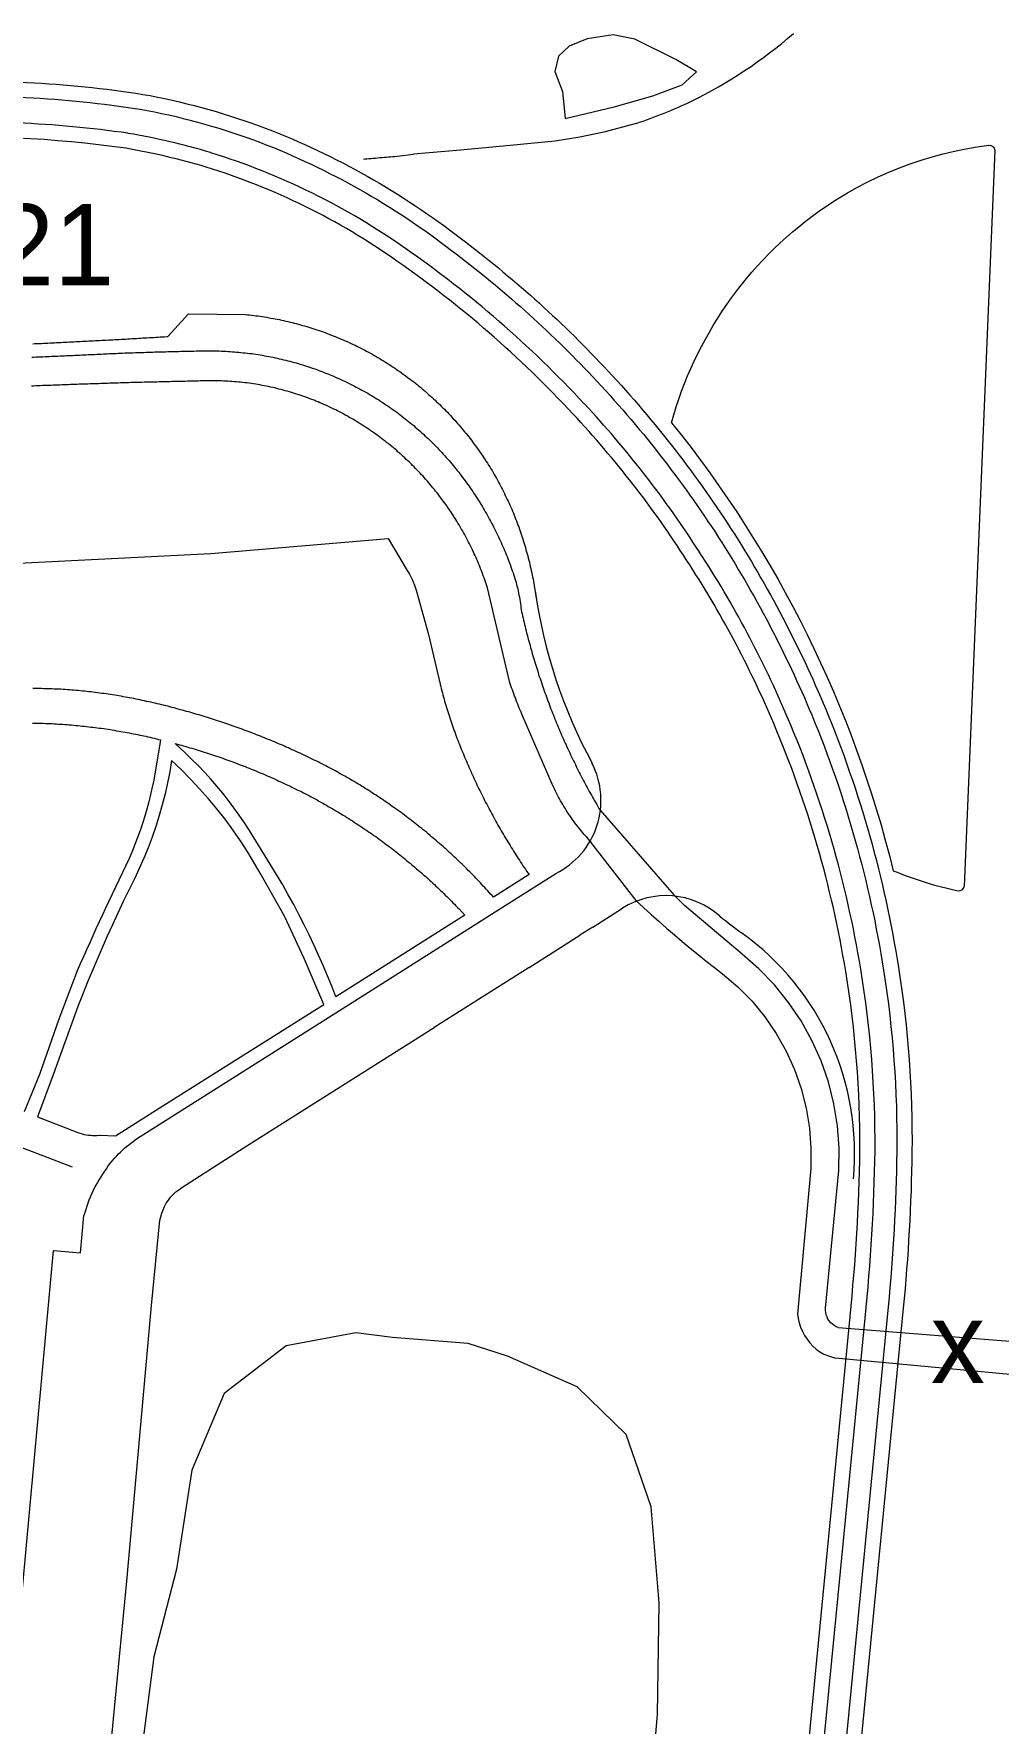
# Model space of a CAD drawing. Header units: millimetres. Extents: x 949 to 2135, y 1001 to 2286.
# Drawn here: x 1543 to 1632.1, y 1674.1 to 1830.2 of the extents above; entities that cross this region are included whole.
import ezdxf
from ezdxf.enums import TextEntityAlignment as Align

# ---------------------------------------------------------------- set-up
doc = ezdxf.new("R2010")
doc.units = ezdxf.units.MM
for name, color, linetype, lineweight in [('Nivel 15', 7, 'Continuous', 0), ('Nivel 15 (Construction)', 7, 'Continuous', 0), ('Nivel 17', 7, 'Continuous', 0), ('Nivel 24', 7, 'Continuous', 0), ('Nivel 27', 7, 'Continuous', 0), ('Nivel 3', 7, 'Continuous', 0), ('Nivel 39', 7, 'Continuous', 0)]:
    doc.layers.add(name, color=color, linetype=linetype, lineweight=lineweight)
doc.styles.add('Style-font000', font='font000.shx')
doc.styles.add('Style-font023', font='font023.shx')

msp = doc.modelspace()

# ---------------------------------------------------------------- linework, layer by layer
at = {"layer": 'Nivel 15', "color": 7, "linetype": 'Continuous', "lineweight": 0}
for p, q in [((1576.58, 1818.85), (1578.1, 1819.04)), ((1586.25, 1749.41), (1591.27, 1752.58)), ((1594.68, 1747.64), (1597.41, 1749.37)), ((1588.78, 1743.91), (1593.49, 1746.89)), ((1594.68, 1747.64), (1593.49, 1746.89)), ((1588.78, 1743.91), (1580.01, 1738.37)), ((1553.68, 1728.81), (1573.03, 1741.05)), ((1552.61, 1728.14), (1553.68, 1728.81)), ((1544.84, 1717.76), (1547.32, 1717.54))]:
    msp.add_line(p, q, dxfattribs=at)
at = {"layer": 'Nivel 15', "color": 7, "linetype": 'Continuous', "lineweight": 0, "flags": 128}
for points in [[(1598.67, 1821.88), (1595.68, 1821.08), (1593.46, 1820.6), (1591.21, 1820.25), (1588.95, 1820.02), (1587.03, 1819.84)], [(1587.03, 1819.84), (1582.44, 1819.4)], [(1573.48, 1818.59), (1573.59, 1818.6), (1573.79, 1818.62), (1573.99, 1818.63), (1574.19, 1818.65), (1574.39, 1818.67), (1574.59, 1818.68), (1574.79, 1818.7), (1574.99, 1818.72), (1575.19, 1818.73), (1575.39, 1818.75), (1575.59, 1818.77), (1575.78, 1818.78), (1575.98, 1818.8), (1576.18, 1818.82), (1576.38, 1818.83), (1576.58, 1818.85), (1576.86, 1818.88)], [(1582.44, 1819.4), (1578.1, 1819.04)], [(1542.92, 1801.53), (1543.12, 1801.54), (1543.32, 1801.55), (1543.52, 1801.55), (1543.72, 1801.56), (1543.92, 1801.57), (1544.12, 1801.58), (1544.32, 1801.59), (1544.52, 1801.6), (1544.72, 1801.61), (1544.92, 1801.62), (1545.12, 1801.63), (1545.32, 1801.64), (1545.52, 1801.65), (1545.72, 1801.66), (1545.92, 1801.67), (1546.11, 1801.68), (1546.31, 1801.69), (1546.51, 1801.7), (1546.71, 1801.71), (1546.91, 1801.72), (1547.11, 1801.73), (1547.31, 1801.74), (1547.51, 1801.75), (1547.71, 1801.76), (1547.91, 1801.77), (1548.11, 1801.78), (1548.31, 1801.79), (1548.51, 1801.8), (1548.71, 1801.81), (1548.91, 1801.82), (1549.11, 1801.83), (1549.31, 1801.84), (1549.51, 1801.85), (1549.71, 1801.87), (1549.91, 1801.88), (1550.11, 1801.89), (1550.31, 1801.9), (1550.51, 1801.91), (1550.71, 1801.92), (1550.91, 1801.93), (1551.11, 1801.94), (1551.31, 1801.95), (1551.51, 1801.96), (1551.71, 1801.98), (1551.91, 1801.99), (1552.11, 1802), (1552.31, 1802.01), (1552.51, 1802.02), (1552.71, 1802.03), (1552.91, 1802.04), (1553.1, 1802.06), (1553.3, 1802.07), (1553.5, 1802.08), (1553.7, 1802.09), (1553.9, 1802.1), (1554.1, 1802.11), (1554.3, 1802.13), (1554.5, 1802.14), (1554.7, 1802.15), (1554.9, 1802.16), (1555.1, 1802.17), (1555.3, 1802.19), (1555.41, 1802.19), (1557.32, 1804.29), (1562.55, 1804.23), (1562.75, 1804.21), (1562.95, 1804.18), (1563.14, 1804.16), (1563.34, 1804.14), (1563.54, 1804.11), (1563.74, 1804.09), (1563.94, 1804.06), (1564.14, 1804.03), (1564.33, 1804), (1564.53, 1803.97), (1564.73, 1803.93), (1564.92, 1803.9), (1565.12, 1803.86), (1565.32, 1803.83), (1565.51, 1803.79), (1565.71, 1803.75), (1565.91, 1803.71), (1566.1, 1803.66), (1566.3, 1803.62), (1566.49, 1803.58), (1566.69, 1803.53), (1566.88, 1803.48), (1567.07, 1803.43), (1567.27, 1803.38), (1567.46, 1803.33), (1567.65, 1803.28), (1567.85, 1803.22), (1568.04, 1803.17), (1568.23, 1803.11), (1568.42, 1803.05), (1568.61, 1803), (1568.8, 1802.94), (1568.99, 1802.87), (1569.18, 1802.81), (1569.37, 1802.75), (1569.56, 1802.68), (1569.75, 1802.61), (1569.94, 1802.55), (1570.13, 1802.48), (1570.31, 1802.41), (1570.5, 1802.33), (1570.69, 1802.26), (1570.87, 1802.19), (1571.06, 1802.11), (1571.24, 1802.04), (1571.43, 1801.96), (1571.61, 1801.88), (1571.79, 1801.8), (1571.98, 1801.72), (1572.16, 1801.63), (1572.34, 1801.55), (1572.52, 1801.46), (1572.7, 1801.38), (1572.88, 1801.29), (1573.06, 1801.2), (1573.24, 1801.11), (1573.42, 1801.02), (1573.59, 1800.93), (1573.77, 1800.83), (1573.95, 1800.74), (1574.12, 1800.64), (1574.3, 1800.55), (1574.47, 1800.45), (1574.64, 1800.35), (1574.82, 1800.25), (1574.99, 1800.15), (1575.16, 1800.04), (1575.33, 1799.94), (1575.5, 1799.83), (1575.67, 1799.73), (1575.84, 1799.62), (1576.01, 1799.51), (1576.17, 1799.4), (1576.34, 1799.29), (1576.51, 1799.18), (1576.67, 1799.06), (1576.84, 1798.95), (1577, 1798.84), (1577.16, 1798.72), (1577.32, 1798.6), (1577.49, 1798.48), (1577.65, 1798.36), (1577.8, 1798.24), (1577.96, 1798.12), (1578.12, 1798), (1578.28, 1797.87), (1578.43, 1797.75), (1578.59, 1797.62), (1578.74, 1797.5), (1578.9, 1797.37), (1579.05, 1797.24), (1579.2, 1797.11), (1579.35, 1796.98), (1579.5, 1796.85), (1579.65, 1796.71), (1579.8, 1796.58), (1579.95, 1796.45), (1580.1, 1796.31), (1580.24, 1796.17), (1580.39, 1796.03), (1580.53, 1795.9), (1580.67, 1795.76), (1580.82, 1795.61), (1580.96, 1795.47), (1581.1, 1795.33), (1581.24, 1795.19), (1581.37, 1795.04), (1581.51, 1794.9), (1581.65, 1794.75), (1581.78, 1794.6), (1581.92, 1794.45), (1582.05, 1794.31), (1582.18, 1794.16), (1582.31, 1794), (1582.45, 1793.85), (1582.57, 1793.7), (1582.7, 1793.55), (1582.83, 1793.39), (1582.96, 1793.24), (1583.08, 1793.08), (1583.21, 1792.92), (1583.33, 1792.77), (1583.45, 1792.61), (1583.57, 1792.45), (1583.69, 1792.29), (1583.81, 1792.13), (1583.93, 1791.97), (1584.04, 1791.8), (1584.16, 1791.64), (1584.27, 1791.48), (1584.39, 1791.31), (1584.5, 1791.15), (1584.61, 1790.98), (1584.72, 1790.81), (1584.83, 1790.65), (1584.94, 1790.48), (1585.04, 1790.31), (1585.15, 1790.14), (1585.25, 1789.97), (1585.36, 1789.8), (1585.46, 1789.62), (1585.56, 1789.45), (1585.66, 1789.28), (1585.76, 1789.1), (1585.86, 1788.93), (1585.95, 1788.75), (1586.05, 1788.58), (1586.14, 1788.4), (1586.24, 1788.22), (1586.33, 1788.05), (1586.42, 1787.87), (1586.51, 1787.69), (1586.59, 1787.51), (1586.68, 1787.33), (1586.77, 1787.15), (1586.85, 1786.97), (1586.93, 1786.79), (1587.02, 1786.6), (1587.1, 1786.42), (1587.18, 1786.24), (1587.26, 1786.05), (1587.33, 1785.87), (1587.41, 1785.68), (1587.47, 1785.53), (1587.54, 1785.34), (1587.62, 1785.16), (1587.69, 1784.97), (1587.76, 1784.78), (1587.83, 1784.6), (1587.89, 1784.41), (1587.96, 1784.22), (1588.03, 1784.03), (1588.09, 1783.84), (1588.15, 1783.65), (1588.21, 1783.46), (1588.27, 1783.27), (1588.33, 1783.08), (1588.39, 1782.89), (1588.45, 1782.69), (1588.5, 1782.5), (1588.56, 1782.31), (1588.61, 1782.12), (1588.66, 1781.92), (1588.71, 1781.73), (1588.76, 1781.54), (1588.81, 1781.34), (1588.85, 1781.15), (1588.9, 1780.95), (1588.94, 1780.76), (1588.99, 1780.56), (1589.03, 1780.37), (1589.07, 1780.17), (1589.11, 1779.97), (1589.15, 1779.78), (1589.18, 1779.58), (1589.22, 1779.38), (1589.25, 1779.19), (1589.28, 1778.99), (1589.32, 1778.79), (1589.35, 1778.6), (1589.37, 1778.4), (1589.4, 1778.2), (1589.43, 1778)], [(1549.33, 1663.63), (1550.46, 1675.44), (1551.6, 1687.23), (1553.89, 1712.68), (1554.67, 1720.55), (1554.74, 1720.88), (1554.84, 1721.21), (1554.96, 1721.53), (1555.1, 1721.83), (1555.26, 1722.13), (1555.45, 1722.41), (1555.66, 1722.68), (1555.89, 1722.93), (1556.14, 1723.17), (1556.41, 1723.38), (1556.69, 1723.57), (1562.79, 1727.49), (1572.73, 1733.76), (1580.01, 1738.37)]]:
    msp.add_lwpolyline(points, dxfattribs=at)
at = {"layer": 'Nivel 15', "color": 7, "linetype": 'Continuous', "lineweight": 0}
for centre, radius, start, end in [((1584.47, 1863.27), 43.83, 296.1499, 310.9945), ((1585.77, 1861.6), 41.76, 287.9883, 295.5601), ((1635.9, 1785.24), 47, 231.1504, 234.2918), ((1593.87, 1726.78), 25, 354.4738, 54.2918), ((1559.83, 1717.82), 12.59, 143.429, 165.4682)]:
    msp.add_arc(centre, radius, start, end, dxfattribs=at)
at = {"layer": 'Nivel 15', "color": 7, "linetype": 'Continuous', "lineweight": 0, "extrusion": (0, 0, -1)}
msp.add_arc((-1558.56, 1719.12), 10.8, 35.0296, 56.5278, dxfattribs=at)
at = {"layer": 'Nivel 15 (Construction)', "color": 7, "linetype": 'Continuous', "lineweight": 0}
for p, q in [((1573.03, 1741.05), (1586.25, 1749.41)), ((1547.32, 1717.54), (1547.64, 1720.98)), ((1539.77, 1662.48), (1544.84, 1717.76))]:
    msp.add_line(p, q, dxfattribs=at)
for centre, radius, start, end in [((1635.9, 1785.24), 47, 187.9846, 208.5331), ((1587.87, 1759.34), 7.56, 296.6452, 27.1378), ((1601.43, 1743.04), 7.5, 48.318, 122.4038)]:
    msp.add_arc(centre, radius, start, end, dxfattribs=at)
at = {"layer": 'Nivel 17', "color": 30, "linetype": 'Continuous', "lineweight": 0}
for p, q in [((1595.34, 1758.43), (1602.17, 1750.61)), ((1594.02, 1756.05), (1598.65, 1750.1)), ((1617.36, 1710.64), (1639.7, 1708.88)), ((1636.57, 1705.98), (1617.09, 1707.83))]:
    msp.add_line(p, q, dxfattribs=at)
at = {"layer": 'Nivel 17', "color": 30, "linetype": 'Continuous', "lineweight": 0, "flags": 128}
for points in [[(1542.84, 1800.29), (1543.04, 1800.3), (1543.24, 1800.31), (1543.44, 1800.32), (1543.64, 1800.32), (1543.84, 1800.33), (1544.04, 1800.34), (1544.24, 1800.35), (1544.44, 1800.36), (1544.64, 1800.37), (1544.84, 1800.38), (1545.04, 1800.38), (1545.24, 1800.39), (1545.44, 1800.4), (1545.64, 1800.41), (1545.84, 1800.42), (1546.04, 1800.43), (1546.24, 1800.44), (1546.44, 1800.45), (1546.64, 1800.45), (1546.84, 1800.46), (1547.04, 1800.47), (1547.24, 1800.48), (1547.44, 1800.49), (1547.64, 1800.5), (1547.84, 1800.51), (1548.04, 1800.52), (1548.24, 1800.53), (1548.44, 1800.53), (1548.64, 1800.54), (1548.84, 1800.55), (1549.04, 1800.56), (1549.24, 1800.57), (1549.44, 1800.58), (1549.64, 1800.59), (1549.83, 1800.6), (1550.01, 1800.61), (1550.21, 1800.62), (1550.41, 1800.62), (1550.61, 1800.63), (1550.81, 1800.64), (1551.01, 1800.65), (1551.21, 1800.66), (1551.41, 1800.67), (1551.61, 1800.67), (1551.81, 1800.68), (1552.01, 1800.69), (1552.21, 1800.7), (1552.41, 1800.71), (1552.61, 1800.71), (1552.81, 1800.72), (1553.01, 1800.73), (1553.21, 1800.73), (1553.41, 1800.74), (1553.61, 1800.75), (1553.81, 1800.75), (1554.01, 1800.76), (1554.21, 1800.77), (1554.41, 1800.77), (1554.61, 1800.78), (1554.81, 1800.78), (1555.01, 1800.79), (1555.21, 1800.79), (1555.41, 1800.8), (1555.61, 1800.81), (1555.81, 1800.81), (1556.01, 1800.81), (1556.21, 1800.82), (1556.41, 1800.82), (1556.61, 1800.83), (1556.81, 1800.83), (1557.01, 1800.84), (1557.21, 1800.84), (1557.41, 1800.84), (1557.61, 1800.85), (1557.81, 1800.85), (1558.01, 1800.86), (1558.21, 1800.86), (1558.41, 1800.86), (1558.61, 1800.86), (1558.81, 1800.87), (1559.01, 1800.87), (1559.16, 1800.87), (1559.36, 1800.87), (1559.56, 1800.87), (1559.76, 1800.87), (1559.96, 1800.86), (1560.16, 1800.86), (1560.36, 1800.85), (1560.56, 1800.84), (1560.76, 1800.83), (1560.96, 1800.82), (1561.16, 1800.81), (1561.36, 1800.79), (1561.55, 1800.78), (1561.75, 1800.76), (1561.95, 1800.74), (1562.15, 1800.72), (1562.35, 1800.7), (1562.55, 1800.68), (1562.75, 1800.66), (1562.95, 1800.63), (1563.15, 1800.61), (1563.34, 1800.58), (1563.54, 1800.55), (1563.74, 1800.52), (1563.94, 1800.49), (1564.13, 1800.46), (1564.33, 1800.42), (1564.53, 1800.39), (1564.72, 1800.35), (1564.92, 1800.31), (1565.12, 1800.27), (1565.31, 1800.23), (1565.51, 1800.19), (1565.7, 1800.14), (1565.9, 1800.1), (1566.09, 1800.05), (1566.29, 1800), (1566.48, 1799.96), (1566.67, 1799.91), (1566.87, 1799.85), (1567.06, 1799.8), (1567.25, 1799.75), (1567.45, 1799.69), (1567.64, 1799.63), (1567.83, 1799.58), (1568.02, 1799.52), (1568.21, 1799.46), (1568.4, 1799.39), (1568.59, 1799.33), (1568.78, 1799.27), (1568.97, 1799.2), (1569.16, 1799.13), (1569.34, 1799.06), (1569.53, 1799), (1569.72, 1798.92), (1569.9, 1798.85), (1570.09, 1798.78), (1570.28, 1798.7), (1570.46, 1798.63), (1570.65, 1798.55), (1570.83, 1798.47), (1571.01, 1798.39), (1571.2, 1798.31), (1571.38, 1798.23), (1571.56, 1798.14), (1571.74, 1798.06), (1571.92, 1797.97), (1572.1, 1797.89), (1572.28, 1797.8), (1572.46, 1797.71), (1572.64, 1797.62), (1572.81, 1797.52), (1572.99, 1797.43), (1573.17, 1797.34), (1573.34, 1797.24), (1573.52, 1797.14), (1573.69, 1797.05), (1573.87, 1796.95), (1574.04, 1796.85), (1574.21, 1796.74), (1574.38, 1796.64), (1574.55, 1796.54), (1574.72, 1796.43), (1574.89, 1796.33), (1575.06, 1796.22), (1575.23, 1796.11), (1575.4, 1796), (1575.56, 1795.89), (1575.73, 1795.78), (1575.89, 1795.66), (1576.06, 1795.55), (1576.22, 1795.43), (1576.38, 1795.32), (1576.55, 1795.2), (1576.71, 1795.08), (1576.87, 1794.96), (1577.03, 1794.84), (1577.18, 1794.72), (1577.34, 1794.59), (1577.5, 1794.47), (1577.65, 1794.34), (1577.81, 1794.22), (1577.96, 1794.09), (1578.12, 1793.96), (1578.27, 1793.83), (1578.42, 1793.7), (1578.57, 1793.57), (1578.72, 1793.44), (1578.87, 1793.3), (1579.02, 1793.17), (1579.16, 1793.03), (1579.31, 1792.9), (1579.46, 1792.76), (1579.6, 1792.62), (1579.74, 1792.48), (1579.89, 1792.34), (1580.03, 1792.2), (1580.17, 1792.06), (1580.31, 1791.91), (1580.45, 1791.77), (1580.58, 1791.62), (1580.72, 1791.48), (1580.85, 1791.33), (1580.99, 1791.18), (1581.12, 1791.03), (1581.25, 1790.88), (1581.39, 1790.73), (1581.52, 1790.58), (1581.65, 1790.43), (1581.77, 1790.28), (1581.9, 1790.12), (1582.03, 1789.97), (1582.15, 1789.81), (1582.28, 1789.65), (1582.4, 1789.5), (1582.52, 1789.34), (1582.64, 1789.18), (1582.76, 1789.02), (1582.77, 1789.01), (1582.89, 1788.85), (1583, 1788.69), (1583.12, 1788.52), (1583.24, 1788.36), (1583.35, 1788.2), (1583.46, 1788.03), (1583.58, 1787.87), (1583.69, 1787.7), (1583.8, 1787.53), (1583.91, 1787.37), (1584.02, 1787.2), (1584.12, 1787.03), (1584.23, 1786.86), (1584.33, 1786.69), (1584.44, 1786.52), (1584.54, 1786.35), (1584.64, 1786.17), (1584.74, 1786), (1584.84, 1785.83), (1584.94, 1785.65), (1585.04, 1785.48), (1585.13, 1785.3), (1585.23, 1785.13), (1585.32, 1784.95), (1585.42, 1784.77), (1585.51, 1784.6), (1585.6, 1784.42), (1585.69, 1784.24), (1585.78, 1784.06), (1585.86, 1783.88), (1585.95, 1783.7), (1586.03, 1783.52), (1586.12, 1783.34), (1586.2, 1783.15), (1586.28, 1782.97), (1586.36, 1782.79), (1586.44, 1782.6), (1586.52, 1782.42), (1586.6, 1782.24), (1586.67, 1782.05), (1586.75, 1781.86), (1586.82, 1781.68), (1586.89, 1781.49), (1586.96, 1781.3), (1587.03, 1781.12), (1587.1, 1780.93), (1587.17, 1780.74), (1587.23, 1780.55), (1587.3, 1780.36), (1587.34, 1780.23), (1587.4, 1780.04), (1587.46, 1779.85), (1587.52, 1779.66), (1587.58, 1779.47), (1587.63, 1779.28), (1587.68, 1779.08), (1587.73, 1778.89), (1587.77, 1778.69), (1587.81, 1778.5), (1587.85, 1778.3), (1587.89, 1778.11), (1587.92, 1777.91), (1587.95, 1777.71), (1587.98, 1777.51), (1588.01, 1777.32), (1588.03, 1777.12), (1588.05, 1776.96), (1588.09, 1776.77), (1588.14, 1776.57), (1588.18, 1776.38), (1588.23, 1776.18), (1588.27, 1775.99), (1588.32, 1775.79), (1588.36, 1775.6), (1588.41, 1775.4), (1588.46, 1775.21), (1588.51, 1775.01), (1588.56, 1774.82), (1588.61, 1774.63), (1588.66, 1774.43), (1588.71, 1774.24), (1588.76, 1774.05), (1588.81, 1773.85), (1588.87, 1773.66), (1588.92, 1773.47), (1588.97, 1773.28), (1589.03, 1773.08), (1589.08, 1772.89), (1589.14, 1772.7), (1589.2, 1772.51), (1589.25, 1772.32), (1589.31, 1772.12), (1589.37, 1771.93), (1589.43, 1771.74), (1589.49, 1771.55), (1589.55, 1771.36), (1589.61, 1771.17), (1589.67, 1770.98), (1589.73, 1770.79), (1589.8, 1770.6), (1589.86, 1770.41), (1589.92, 1770.22), (1589.99, 1770.03), (1590.05, 1769.84), (1590.12, 1769.65), (1590.18, 1769.46), (1590.25, 1769.28), (1590.32, 1769.09), (1590.39, 1768.9), (1590.46, 1768.71), (1590.53, 1768.52), (1590.6, 1768.34), (1590.67, 1768.15), (1590.74, 1767.96), (1590.81, 1767.78), (1590.88, 1767.59), (1590.95, 1767.4), (1591.03, 1767.22), (1591.1, 1767.03), (1591.18, 1766.85), (1591.25, 1766.66), (1591.33, 1766.48), (1591.4, 1766.29), (1591.48, 1766.11), (1591.56, 1765.92), (1591.64, 1765.74), (1591.72, 1765.55), (1591.79, 1765.37), (1591.87, 1765.19), (1591.96, 1765), (1592.04, 1764.82), (1592.12, 1764.64), (1592.2, 1764.46), (1592.28, 1764.27), (1592.37, 1764.09), (1592.45, 1763.91), (1592.54, 1763.73), (1592.62, 1763.55), (1592.71, 1763.37), (1592.79, 1763.19), (1592.88, 1763.01), (1592.97, 1762.83), (1593.06, 1762.65), (1593.14, 1762.47), (1593.23, 1762.29), (1593.32, 1762.11), (1593.41, 1761.93), (1593.51, 1761.76), (1593.6, 1761.58), (1593.69, 1761.4), (1593.78, 1761.22), (1593.87, 1761.05), (1593.97, 1760.87), (1594.06, 1760.69), (1594.16, 1760.52), (1594.25, 1760.34), (1594.35, 1760.17), (1594.45, 1759.99), (1594.54, 1759.82), (1594.64, 1759.64), (1594.74, 1759.47), (1594.84, 1759.29), (1594.94, 1759.12), (1595.04, 1758.95), (1595.14, 1758.77), (1595.24, 1758.6), (1595.34, 1758.43), (1595.42, 1758.29)], [(1594.51, 1755.52), (1594.29, 1755.75), (1594.16, 1755.9), (1594.02, 1756.05), (1593.89, 1756.2), (1593.76, 1756.35), (1593.63, 1756.5), (1593.5, 1756.65), (1593.38, 1756.81), (1593.25, 1756.97), (1593.13, 1757.12), (1593.01, 1757.28), (1592.89, 1757.44), (1592.77, 1757.61), (1592.66, 1757.77), (1592.55, 1757.93), (1592.43, 1758.1), (1592.32, 1758.27), (1592.22, 1758.44), (1592.11, 1758.61), (1592, 1758.78), (1591.9, 1758.95), (1591.8, 1759.12), (1591.7, 1759.29), (1591.6, 1759.47), (1591.51, 1759.64), (1591.42, 1759.82), (1591.33, 1760), (1591.24, 1760.18), (1591.15, 1760.36), (1591.06, 1760.54), (1590.98, 1760.72), (1590.92, 1760.85), (1588.12, 1767.32), (1588.04, 1767.5), (1587.96, 1767.68), (1587.88, 1767.87), (1587.81, 1768.05), (1587.73, 1768.24), (1587.66, 1768.42), (1587.59, 1768.61), (1587.52, 1768.8), (1587.45, 1768.98), (1587.38, 1769.17), (1587.31, 1769.36), (1587.24, 1769.55), (1587.17, 1769.74), (1587.11, 1769.93), (1587.04, 1770.12), (1587.02, 1770.19), (1584.94, 1778.97), (1584.88, 1779.16), (1584.82, 1779.35), (1584.75, 1779.54), (1584.69, 1779.73), (1584.62, 1779.91), (1584.55, 1780.1), (1584.48, 1780.29), (1584.41, 1780.48), (1584.34, 1780.66), (1584.27, 1780.85), (1584.19, 1781.03), (1584.12, 1781.22), (1584.04, 1781.4), (1583.96, 1781.59), (1583.88, 1781.77), (1583.8, 1781.95), (1583.71, 1782.13), (1583.63, 1782.32), (1583.55, 1782.5), (1583.46, 1782.68), (1583.37, 1782.86), (1583.28, 1783.04), (1583.19, 1783.21), (1583.1, 1783.39), (1583.01, 1783.57), (1582.91, 1783.75), (1582.82, 1783.92), (1582.72, 1784.1), (1582.62, 1784.27), (1582.52, 1784.44), (1582.42, 1784.62), (1582.32, 1784.79), (1582.21, 1784.96), (1582.11, 1785.13), (1582.01, 1785.3), (1581.9, 1785.47), (1581.79, 1785.64), (1581.68, 1785.81), (1581.57, 1785.97), (1581.46, 1786.14), (1581.35, 1786.3), (1581.23, 1786.47), (1581.12, 1786.63), (1581, 1786.79), (1580.88, 1786.96), (1580.76, 1787.12), (1580.64, 1787.28), (1580.52, 1787.44), (1580.4, 1787.59), (1580.28, 1787.75), (1580.15, 1787.91), (1580.03, 1788.06), (1579.9, 1788.22), (1579.77, 1788.37), (1579.65, 1788.53), (1579.52, 1788.68), (1579.39, 1788.83), (1579.25, 1788.98), (1579.12, 1789.13), (1578.99, 1789.28), (1578.85, 1789.43), (1578.71, 1789.57), (1578.58, 1789.72), (1578.44, 1789.86), (1578.3, 1790), (1578.16, 1790.15), (1578.02, 1790.29), (1577.88, 1790.43), (1577.73, 1790.57), (1577.59, 1790.71), (1577.44, 1790.84), (1577.3, 1790.98), (1577.15, 1791.12), (1577, 1791.25), (1576.85, 1791.38), (1576.7, 1791.51), (1576.55, 1791.65), (1576.4, 1791.78), (1576.24, 1791.9), (1576.09, 1792.03), (1575.94, 1792.16), (1575.78, 1792.28), (1575.62, 1792.41), (1575.47, 1792.53), (1575.31, 1792.65), (1575.15, 1792.77), (1574.99, 1792.89), (1574.83, 1793.01), (1574.66, 1793.13), (1574.5, 1793.25), (1574.34, 1793.36), (1574.17, 1793.48), (1574.01, 1793.59), (1573.84, 1793.7), (1573.68, 1793.81), (1573.51, 1793.92), (1573.34, 1794.03), (1573.17, 1794.13), (1573, 1794.24), (1572.83, 1794.34), (1572.66, 1794.45), (1572.49, 1794.55), (1572.31, 1794.65), (1572.14, 1794.75), (1571.97, 1794.85), (1571.8, 1794.94), (1571.62, 1795.04), (1571.45, 1795.13), (1571.27, 1795.22), (1571.09, 1795.32), (1570.91, 1795.41), (1570.73, 1795.49), (1570.55, 1795.58), (1570.37, 1795.67), (1570.19, 1795.75), (1570.01, 1795.84), (1569.83, 1795.92), (1569.64, 1796), (1569.46, 1796.08), (1569.28, 1796.15), (1569.09, 1796.23), (1568.91, 1796.3), (1568.72, 1796.38), (1568.53, 1796.45), (1568.34, 1796.52), (1568.16, 1796.59), (1567.97, 1796.65), (1567.78, 1796.72), (1567.59, 1796.78), (1567.4, 1796.85), (1567.21, 1796.91), (1567.02, 1796.97), (1566.83, 1797.03), (1566.64, 1797.08), (1566.44, 1797.14), (1566.25, 1797.19), (1566.06, 1797.24), (1565.86, 1797.29), (1565.67, 1797.34), (1565.48, 1797.39), (1565.28, 1797.44), (1565.09, 1797.48), (1564.89, 1797.52), (1564.7, 1797.57), (1564.5, 1797.61), (1564.3, 1797.65), (1564.11, 1797.68), (1563.91, 1797.72), (1563.71, 1797.75), (1563.52, 1797.78), (1563.32, 1797.81), (1563.12, 1797.84), (1562.92, 1797.87), (1562.72, 1797.9), (1562.53, 1797.92), (1562.33, 1797.95), (1562.13, 1797.97), (1561.93, 1797.99), (1561.73, 1798), (1561.53, 1798.02), (1561.33, 1798.04), (1561.13, 1798.05), (1560.93, 1798.06), (1560.73, 1798.07), (1560.53, 1798.08), (1560.33, 1798.09), (1560.13, 1798.1), (1559.93, 1798.1), (1559.73, 1798.1), (1559.53, 1798.1), (1559.33, 1798.1), (1559.21, 1798.1), (1559.01, 1798.1), (1558.81, 1798.09), (1558.61, 1798.09), (1558.41, 1798.09), (1558.21, 1798.08), (1558.01, 1798.08), (1557.81, 1798.07), (1557.61, 1798.07), (1557.41, 1798.06), (1557.21, 1798.06), (1557.01, 1798.05), (1556.81, 1798.05), (1556.61, 1798.04), (1556.41, 1798.04), (1556.21, 1798.04), (1556.01, 1798.03), (1555.81, 1798.03), (1555.61, 1798.02), (1555.41, 1798.02), (1555.21, 1798.01), (1555.01, 1798.01), (1554.81, 1798), (1554.61, 1798), (1554.41, 1797.99), (1554.21, 1797.99), (1554.01, 1797.98), (1553.81, 1797.97), (1553.61, 1797.97), (1553.41, 1797.96), (1553.21, 1797.96), (1553.01, 1797.95), (1552.81, 1797.95), (1552.61, 1797.94), (1552.41, 1797.94), (1552.21, 1797.93), (1552.01, 1797.93), (1551.81, 1797.92), (1551.61, 1797.91), (1551.41, 1797.91), (1551.21, 1797.9), (1551.01, 1797.9), (1550.81, 1797.89), (1550.61, 1797.88), (1550.41, 1797.88), (1550.21, 1797.87), (1550.01, 1797.87), (1549.81, 1797.86), (1549.61, 1797.85), (1549.41, 1797.85), (1549.21, 1797.84), (1549.01, 1797.83), (1548.81, 1797.83), (1548.61, 1797.82), (1548.41, 1797.82), (1548.21, 1797.81), (1548.01, 1797.8), (1547.81, 1797.8), (1547.61, 1797.79), (1547.41, 1797.78), (1547.21, 1797.78), (1547.01, 1797.77), (1546.81, 1797.76), (1546.61, 1797.76), (1546.41, 1797.75), (1546.21, 1797.74), (1546.01, 1797.73), (1545.81, 1797.73), (1545.61, 1797.72), (1545.41, 1797.71), (1545.21, 1797.71), (1545.01, 1797.7), (1544.81, 1797.69), (1544.61, 1797.68), (1544.41, 1797.68), (1544.21, 1797.67), (1544.01, 1797.66), (1543.81, 1797.66), (1543.61, 1797.65), (1543.41, 1797.64), (1543.21, 1797.63), (1543.01, 1797.62), (1542.81, 1797.62)], [(1598.65, 1750.1), (1599.35, 1749.45), (1600.06, 1748.81), (1600.77, 1748.18), (1601.49, 1747.55), (1602.21, 1746.93), (1602.94, 1746.31), (1603.68, 1745.7), (1604.41, 1745.1), (1605.16, 1744.5), (1605.91, 1743.91), (1606.66, 1743.33), (1608.08, 1742.11), (1609.39, 1740.78), (1610.57, 1739.34), (1611.62, 1737.8), (1612.54, 1736.18), (1613.31, 1734.48), (1613.93, 1732.72), (1614.39, 1730.91), (1614.69, 1729.07), (1614.83, 1727.22), (1614.81, 1725.35), (1614.21, 1718.63), (1613.59, 1711.89), (1613.65, 1711.47), (1613.75, 1711.07), (1613.88, 1710.67), (1614.04, 1710.28), (1614.24, 1709.91), (1614.47, 1709.56), (1614.73, 1709.23), (1615.02, 1708.93), (1615.33, 1708.65), (1615.67, 1708.4), (1616.03, 1708.18), (1616.56, 1707.99), (1617.09, 1707.83)], [(1617.36, 1710.64), (1617.17, 1710.72), (1616.99, 1710.82), (1616.82, 1710.95), (1616.66, 1711.09), (1616.53, 1711.25), (1616.41, 1711.43), (1616.32, 1711.62), (1616.25, 1711.82), (1616.2, 1712.02), (1616.18, 1712.23), (1616.19, 1712.44), (1617.42, 1725.16), (1617.45, 1727.22), (1617.29, 1729.28), (1616.96, 1731.32), (1616.45, 1733.33), (1615.77, 1735.28), (1614.93, 1737.16), (1613.92, 1738.97), (1612.76, 1740.68), (1611.46, 1742.29), (1610.03, 1743.77), (1608.47, 1745.13), (1603.14, 1749.64), (1602.17, 1750.61)]]:
    msp.add_lwpolyline(points, dxfattribs=at)
at = {"layer": 'Nivel 24', "color": 3, "linetype": 'Continuous', "lineweight": 0}
msp.add_line((1631.83, 1819.41), (1628.99, 1751.4), dxfattribs=at)
at = {"layer": 'Nivel 24', "color": 3, "linetype": 'Continuous', "lineweight": 0, "flags": 128}
for points in [[(1592.12, 1822.32), (1596.64, 1823.41), (1600.21, 1824.44), (1602.92, 1825.44), (1604.25, 1826.64), (1602.34, 1827.77), (1598.56, 1829.65), (1596.57, 1830.07), (1594.16, 1829.68), (1592.48, 1829.01), (1591.49, 1828.1), (1591.18, 1826.67), (1591.88, 1824.83), (1592.12, 1822.32)], [(1537.3, 1781.05), (1559.37, 1782.16), (1575.76, 1783.54), (1577.32, 1780.9), (1577.42, 1780.74), (1577.53, 1780.57), (1577.63, 1780.4), (1577.73, 1780.23), (1577.82, 1780.05), (1577.91, 1779.87), (1578, 1779.69), (1578.08, 1779.51), (1578.15, 1779.32), (1578.22, 1779.13), (1578.29, 1778.95), (1578.35, 1778.75), (1578.41, 1778.56), (1579.49, 1774.68), (1580.42, 1770.73), (1580.44, 1770.64), (1580.48, 1770.45), (1580.53, 1770.25), (1580.58, 1770.06), (1580.62, 1769.86), (1580.67, 1769.67), (1580.72, 1769.47), (1580.77, 1769.28), (1580.82, 1769.09), (1580.88, 1768.89), (1580.93, 1768.7), (1580.98, 1768.51), (1581.04, 1768.32), (1581.1, 1768.13), (1581.15, 1767.93), (1581.21, 1767.74), (1581.27, 1767.55), (1581.33, 1767.36), (1581.39, 1767.17), (1581.45, 1766.98), (1581.52, 1766.79), (1581.58, 1766.6), (1581.64, 1766.41), (1581.71, 1766.22), (1581.78, 1766.03), (1581.84, 1765.84), (1581.91, 1765.66), (1581.98, 1765.47), (1582.05, 1765.28), (1582.12, 1765.09), (1582.19, 1764.91), (1582.23, 1764.82), (1582.3, 1764.63), (1582.37, 1764.44), (1582.45, 1764.26), (1582.52, 1764.07), (1582.6, 1763.89), (1582.68, 1763.7), (1582.75, 1763.52), (1582.83, 1763.33), (1582.91, 1763.15), (1582.99, 1762.96), (1583.06, 1762.78), (1583.14, 1762.6), (1583.22, 1762.41), (1583.31, 1762.23), (1583.39, 1762.05), (1583.47, 1761.87), (1583.55, 1761.68), (1583.64, 1761.5), (1583.72, 1761.32), (1583.8, 1761.14), (1583.89, 1760.96), (1583.97, 1760.78), (1584.06, 1760.6), (1584.15, 1760.42), (1584.24, 1760.24), (1584.32, 1760.06), (1584.41, 1759.88), (1584.5, 1759.7), (1584.59, 1759.52), (1584.68, 1759.34), (1584.77, 1759.16), (1584.87, 1758.99), (1584.96, 1758.81), (1585.05, 1758.63), (1585.14, 1758.46), (1585.24, 1758.28), (1585.33, 1758.1), (1585.43, 1757.93), (1585.52, 1757.75), (1585.62, 1757.58), (1585.72, 1757.4), (1585.82, 1757.23), (1585.91, 1757.05), (1586.01, 1756.88), (1586.11, 1756.71), (1586.21, 1756.53), (1586.31, 1756.36), (1586.41, 1756.19), (1586.52, 1756.02), (1586.62, 1755.84), (1586.72, 1755.67), (1586.82, 1755.5), (1586.93, 1755.33), (1587.03, 1755.16), (1587.14, 1754.99), (1587.24, 1754.82), (1587.35, 1754.65), (1587.46, 1754.48), (1587.56, 1754.31), (1587.67, 1754.14), (1587.78, 1753.98), (1587.89, 1753.81), (1588, 1753.64), (1588.11, 1753.47), (1588.22, 1753.31), (1588.33, 1753.14), (1588.44, 1752.98), (1588.56, 1752.81), (1588.67, 1752.65), (1588.78, 1752.48), (1585.49, 1750.4), (1585.49, 1750.39), (1585.36, 1750.54), (1585.23, 1750.69), (1585.09, 1750.84), (1584.96, 1750.99), (1584.82, 1751.14), (1584.69, 1751.29), (1584.55, 1751.43), (1584.42, 1751.58), (1584.28, 1751.72), (1584.14, 1751.87), (1584.01, 1752.01), (1583.87, 1752.16), (1583.73, 1752.3), (1583.59, 1752.45), (1583.45, 1752.59), (1583.31, 1752.73), (1583.17, 1752.87), (1583.03, 1753.01), (1582.88, 1753.16), (1582.74, 1753.3), (1582.6, 1753.44), (1582.45, 1753.57), (1582.31, 1753.71), (1582.17, 1753.85), (1582.02, 1753.99), (1581.87, 1754.13), (1581.73, 1754.26), (1581.58, 1754.4), (1581.43, 1754.53), (1581.29, 1754.67), (1581.14, 1754.8), (1580.99, 1754.94), (1580.84, 1755.07), (1580.69, 1755.2), (1580.54, 1755.33), (1580.39, 1755.46), (1580.24, 1755.6), (1580.09, 1755.73), (1579.93, 1755.86), (1579.78, 1755.98), (1579.63, 1756.11), (1579.47, 1756.24), (1579.32, 1756.37), (1579.17, 1756.5), (1579.01, 1756.62), (1578.86, 1756.75), (1578.7, 1756.87), (1578.54, 1757), (1578.39, 1757.12), (1578.23, 1757.24), (1578.07, 1757.37), (1577.91, 1757.49), (1577.75, 1757.61), (1577.59, 1757.73), (1577.43, 1757.85), (1577.27, 1757.97), (1577.11, 1758.09), (1576.95, 1758.21), (1576.79, 1758.33), (1576.63, 1758.44), (1576.47, 1758.56), (1576.3, 1758.68), (1576.14, 1758.79), (1575.98, 1758.91), (1575.81, 1759.02), (1575.65, 1759.14), (1575.48, 1759.25), (1575.32, 1759.36), (1575.15, 1759.47), (1574.99, 1759.58), (1574.82, 1759.7), (1574.65, 1759.81), (1574.48, 1759.91), (1574.32, 1760.02), (1574.15, 1760.13), (1573.98, 1760.24), (1573.81, 1760.35), (1573.64, 1760.45), (1573.47, 1760.56), (1573.3, 1760.66), (1573.13, 1760.77), (1572.96, 1760.87), (1572.79, 1760.97), (1572.62, 1761.08), (1572.44, 1761.18), (1572.27, 1761.28), (1572.1, 1761.38), (1571.92, 1761.48), (1571.75, 1761.58), (1571.58, 1761.68), (1571.4, 1761.77), (1571.23, 1761.87), (1571.05, 1761.97), (1570.88, 1762.06), (1570.7, 1762.16), (1570.52, 1762.25), (1570.35, 1762.35), (1570.17, 1762.44), (1569.99, 1762.53), (1569.82, 1762.63), (1569.64, 1762.72), (1569.46, 1762.81), (1569.28, 1762.9), (1569.1, 1762.99), (1568.92, 1763.07), (1568.74, 1763.16), (1568.56, 1763.25), (1568.38, 1763.34), (1568.35, 1763.35), (1568.17, 1763.44), (1567.99, 1763.52), (1567.81, 1763.61), (1567.63, 1763.69), (1567.45, 1763.77), (1567.27, 1763.86), (1567.08, 1763.94), (1566.9, 1764.02), (1566.72, 1764.1), (1566.54, 1764.19), (1566.35, 1764.27), (1566.17, 1764.35), (1565.99, 1764.43), (1565.8, 1764.5), (1565.62, 1764.58), (1565.44, 1764.66), (1565.25, 1764.74), (1565.07, 1764.82), (1564.88, 1764.89), (1564.7, 1764.97), (1564.51, 1765.04), (1564.33, 1765.12), (1564.14, 1765.19), (1563.95, 1765.27), (1563.77, 1765.34), (1563.58, 1765.41), (1563.4, 1765.48), (1563.21, 1765.56), (1563.02, 1765.63), (1562.83, 1765.7), (1562.65, 1765.77), (1562.46, 1765.84), (1562.27, 1765.91), (1562.08, 1765.97), (1561.9, 1766.04), (1561.71, 1766.11), (1561.52, 1766.18), (1561.33, 1766.24), (1561.14, 1766.31), (1560.95, 1766.37), (1560.76, 1766.44), (1560.57, 1766.5), (1560.38, 1766.57), (1560.19, 1766.63), (1560, 1766.69), (1559.81, 1766.75), (1559.62, 1766.82), (1559.43, 1766.88), (1559.24, 1766.94), (1559.05, 1767), (1558.86, 1767.06), (1558.67, 1767.11), (1558.48, 1767.17), (1558.29, 1767.23), (1558.1, 1767.29), (1557.9, 1767.34), (1557.71, 1767.4), (1557.52, 1767.46), (1557.33, 1767.51), (1557.13, 1767.56), (1556.94, 1767.62), (1556.75, 1767.67), (1556.56, 1767.72), (1556.36, 1767.78), (1556.17, 1767.83), (1555.98, 1767.88), (1555.78, 1767.93), (1555.59, 1767.98), (1555.4, 1768.03), (1555.2, 1768.08), (1555.01, 1768.13), (1554.81, 1768.17), (1554.62, 1768.22), (1554.42, 1768.27), (1554.23, 1768.31), (1554.03, 1768.36), (1553.84, 1768.4), (1553.64, 1768.45), (1553.45, 1768.49), (1553.43, 1768.49), (1553.24, 1768.54), (1553.04, 1768.58), (1552.85, 1768.62), (1552.65, 1768.66), (1552.46, 1768.7), (1552.26, 1768.74), (1552.06, 1768.78), (1551.87, 1768.82), (1551.67, 1768.85), (1551.47, 1768.89), (1551.28, 1768.92), (1551.08, 1768.96), (1550.88, 1768.99), (1550.68, 1769.03), (1550.49, 1769.06), (1550.29, 1769.09), (1550.09, 1769.12), (1549.89, 1769.15), (1549.7, 1769.18), (1549.5, 1769.21), (1549.3, 1769.23), (1549.1, 1769.26), (1548.9, 1769.28), (1548.7, 1769.31), (1548.51, 1769.33), (1548.31, 1769.36), (1548.11, 1769.38), (1547.91, 1769.4), (1547.71, 1769.42), (1547.51, 1769.44), (1547.31, 1769.46), (1547.11, 1769.48), (1546.91, 1769.5), (1546.72, 1769.51), (1546.52, 1769.53), (1546.32, 1769.55), (1546.12, 1769.56), (1545.92, 1769.57), (1545.72, 1769.59), (1545.52, 1769.6), (1545.32, 1769.61), (1545.12, 1769.62), (1544.92, 1769.63), (1544.72, 1769.64), (1544.52, 1769.65), (1544.32, 1769.65), (1544.12, 1769.66), (1543.92, 1769.66), (1543.72, 1769.67), (1543.52, 1769.67), (1543.32, 1769.68), (1543.12, 1769.68), (1542.92, 1769.68)], [(1542.9, 1766.48), (1543.1, 1766.48), (1543.3, 1766.47), (1543.5, 1766.47), (1543.7, 1766.46), (1543.9, 1766.46), (1544.1, 1766.45), (1544.3, 1766.44), (1544.5, 1766.43), (1544.7, 1766.43), (1544.9, 1766.41), (1545.1, 1766.4), (1545.3, 1766.39), (1545.5, 1766.38), (1545.7, 1766.37), (1545.89, 1766.35), (1546.09, 1766.34), (1546.29, 1766.32), (1546.49, 1766.31), (1546.69, 1766.29), (1546.89, 1766.27), (1547.09, 1766.25), (1547.29, 1766.23), (1547.49, 1766.21), (1547.69, 1766.19), (1547.89, 1766.17), (1548.09, 1766.15), (1548.28, 1766.12), (1548.48, 1766.1), (1548.68, 1766.07), (1548.88, 1766.05), (1549.08, 1766.02), (1549.28, 1766), (1549.47, 1765.97), (1549.67, 1765.94), (1549.87, 1765.91), (1550.07, 1765.88), (1550.26, 1765.85), (1550.46, 1765.82), (1550.66, 1765.78), (1550.86, 1765.75), (1551.05, 1765.72), (1551.25, 1765.68), (1551.45, 1765.65), (1551.64, 1765.61), (1551.84, 1765.57), (1552.04, 1765.53), (1552.23, 1765.5), (1552.43, 1765.46), (1552.62, 1765.42), (1552.82, 1765.37), (1553.02, 1765.33), (1553.17, 1765.3), (1553.37, 1765.26), (1553.56, 1765.21), (1553.76, 1765.17), (1553.95, 1765.12), (1554.15, 1765.08), (1554.34, 1765.03), (1554.54, 1764.98), (1554.73, 1764.94), (1554.73, 1764.94), (1554.11, 1761.22), (1553.96, 1760.55), (1553.81, 1759.87), (1553.64, 1759.2), (1553.45, 1758.53), (1553.26, 1757.87), (1553.05, 1757.21), (1552.83, 1756.55), (1552.6, 1755.9), (1552.35, 1755.26), (1552.09, 1754.61), (1551.82, 1753.98), (1550.25, 1750.68), (1549.95, 1750.04), (1549.65, 1749.4), (1549.35, 1748.76), (1549.06, 1748.11), (1548.76, 1747.47), (1548.47, 1746.83), (1548.18, 1746.18), (1547.89, 1745.54), (1547.6, 1744.89), (1547.31, 1744.25), (1547.02, 1743.6), (1545.32, 1739.14), (1543.53, 1734.02), (1542.13, 1730.57)], [(1546.58, 1725.45), (1520.43, 1735.47)]]:
    msp.add_lwpolyline(points, dxfattribs=at)
for points in [[(1556.09, 1764.59), (1556.28, 1764.54), (1556.47, 1764.48), (1556.67, 1764.43), (1556.86, 1764.37), (1557.05, 1764.32), (1557.24, 1764.26), (1557.44, 1764.21), (1557.63, 1764.15), (1557.82, 1764.09), (1558.01, 1764.04), (1558.2, 1763.98), (1558.39, 1763.92), (1558.58, 1763.86), (1558.77, 1763.8), (1558.97, 1763.74), (1559.16, 1763.67), (1559.35, 1763.61), (1559.54, 1763.55), (1559.72, 1763.49), (1559.91, 1763.42), (1560.1, 1763.36), (1560.29, 1763.29), (1560.48, 1763.23), (1560.67, 1763.16), (1560.86, 1763.09), (1561.05, 1763.02), (1561.23, 1762.95), (1561.42, 1762.89), (1561.61, 1762.82), (1561.8, 1762.75), (1561.98, 1762.67), (1562.17, 1762.6), (1562.36, 1762.53), (1562.54, 1762.46), (1562.73, 1762.39), (1562.92, 1762.31), (1563.1, 1762.24), (1563.29, 1762.16), (1563.47, 1762.09), (1563.66, 1762.01), (1563.84, 1761.93), (1564.03, 1761.86), (1564.21, 1761.78), (1564.39, 1761.7), (1564.58, 1761.62), (1564.76, 1761.54), (1564.94, 1761.46), (1565.13, 1761.38), (1565.31, 1761.3), (1565.49, 1761.21), (1565.67, 1761.13), (1565.85, 1761.05), (1566.04, 1760.96), (1566.22, 1760.88), (1566.4, 1760.79), (1566.58, 1760.71), (1566.76, 1760.62), (1566.87, 1760.57), (1567.05, 1760.48), (1567.23, 1760.39), (1567.41, 1760.3), (1567.59, 1760.21), (1567.77, 1760.12), (1567.95, 1760.03), (1568.13, 1759.94), (1568.3, 1759.85), (1568.48, 1759.75), (1568.66, 1759.66), (1568.83, 1759.57), (1569.01, 1759.47), (1569.19, 1759.38), (1569.36, 1759.28), (1569.54, 1759.18), (1569.71, 1759.09), (1569.89, 1758.99), (1570.06, 1758.89), (1570.23, 1758.79), (1570.41, 1758.69), (1570.58, 1758.59), (1570.75, 1758.49), (1570.92, 1758.39), (1571.1, 1758.28), (1571.27, 1758.18), (1571.44, 1758.08), (1571.61, 1757.97), (1571.78, 1757.87), (1571.95, 1757.76), (1572.12, 1757.66), (1572.29, 1757.55), (1572.46, 1757.44), (1572.62, 1757.33), (1572.79, 1757.22), (1572.96, 1757.11), (1573.13, 1757), (1573.29, 1756.89), (1573.46, 1756.78), (1573.62, 1756.67), (1573.79, 1756.56), (1573.95, 1756.44), (1574.12, 1756.33), (1574.28, 1756.22), (1574.45, 1756.1), (1574.61, 1755.99), (1574.77, 1755.87), (1574.93, 1755.75), (1575.1, 1755.63), (1575.26, 1755.52), (1575.42, 1755.4), (1575.58, 1755.28), (1575.74, 1755.16), (1575.9, 1755.04), (1576.06, 1754.92), (1576.22, 1754.79), (1576.37, 1754.67), (1576.53, 1754.55), (1576.69, 1754.43), (1576.85, 1754.3), (1577, 1754.18), (1577.16, 1754.05), (1577.31, 1753.93), (1577.47, 1753.8), (1577.62, 1753.67), (1577.78, 1753.55), (1577.93, 1753.42), (1578.08, 1753.29), (1578.24, 1753.16), (1578.39, 1753.03), (1578.54, 1752.9), (1578.69, 1752.77), (1578.84, 1752.64), (1578.99, 1752.5), (1579.14, 1752.37), (1579.29, 1752.24), (1579.44, 1752.11), (1579.59, 1751.97), (1579.74, 1751.84), (1579.88, 1751.7), (1580.03, 1751.56), (1580.18, 1751.43), (1580.32, 1751.29), (1580.47, 1751.15), (1580.61, 1751.02), (1580.76, 1750.88), (1580.9, 1750.74), (1581.04, 1750.6), (1581.18, 1750.46), (1581.33, 1750.32), (1581.47, 1750.17), (1581.61, 1750.03), (1581.75, 1749.89), (1581.89, 1749.75), (1582.03, 1749.6), (1582.17, 1749.46), (1582.31, 1749.32), (1582.86, 1748.73), (1570.93, 1741.2), (1570.55, 1742.17), (1570.16, 1743.13), (1569.75, 1744.09), (1569.33, 1745.04), (1568.89, 1745.99), (1568.45, 1746.93), (1567.99, 1747.86), (1567.51, 1748.79), (1567.03, 1749.71), (1566.53, 1750.62), (1566.02, 1751.53), (1562.94, 1756.57), (1562.48, 1757.28), (1562, 1757.98), (1561.51, 1758.66), (1561, 1759.34), (1560.48, 1760), (1559.94, 1760.65), (1559.38, 1761.29), (1558.81, 1761.91), (1558.23, 1762.52), (1557.63, 1763.12), (1557.02, 1763.7), (1556.09, 1764.59)], [(1543.35, 1730.1), (1547.09, 1728.67), (1547.28, 1728.6), (1547.47, 1728.54), (1547.66, 1728.49), (1547.86, 1728.45), (1548.06, 1728.42), (1548.25, 1728.4), (1548.45, 1728.39), (1548.65, 1728.38), (1548.85, 1728.39), (1549.05, 1728.4), (1549.11, 1728.41), (1550.55, 1728.36), (1555.51, 1731.48), (1569.82, 1740.5), (1568.01, 1744.74), (1566.18, 1748.65), (1564.01, 1752.45), (1563.41, 1753.52), (1562.78, 1754.57), (1562.11, 1755.6), (1561.42, 1756.61), (1560.69, 1757.6), (1559.94, 1758.56), (1559.16, 1759.5), (1558.34, 1760.42), (1557.5, 1761.31), (1556.64, 1762.18), (1555.75, 1763.02), (1555.57, 1761.99), (1555.37, 1760.97), (1555.14, 1759.95), (1554.88, 1758.93), (1554.59, 1757.93), (1554.28, 1756.93), (1553.94, 1755.94), (1553.57, 1754.97), (1553.18, 1754), (1552.76, 1753.04), (1552.31, 1752.1), (1551.79, 1751.05), (1551.28, 1749.99), (1550.78, 1748.93), (1550.28, 1747.86), (1549.8, 1746.79), (1549.32, 1745.72), (1548.86, 1744.64), (1548.4, 1743.56), (1547.95, 1742.48), (1547.51, 1741.39), (1547.08, 1740.29), (1544.79, 1734), (1543.35, 1730.1)]]:
    msp.add_lwpolyline(points, close=True, dxfattribs=at)
at = {"layer": 'Nivel 24', "color": 3, "linetype": 'Continuous', "lineweight": 0, "extrusion": (0, 0, -1)}
for centre, radius, start, end in [((-1635.34, 1786.1), 34, 54.3456, 83.1074), ((-1631.34, 1819.37), 0.486, 80.9612, 175.8835), ((-1636.12, 1784.92), 35.41, 15.2461, 54.4442), ((-1519.66, 1727.73), 105.8, 141.0592, 166.267)]:
    msp.add_arc(centre, radius, start, end, dxfattribs=at)
at = {"layer": 'Nivel 24', "color": 3, "linetype": 'Continuous', "lineweight": 0}
for centre, radius, start, end in [((1635.19, 1783.52), 33.22, 247.4158, 258.2743), ((1628.51, 1751.48), 0.493, 262.715, 350.6566)]:
    msp.add_arc(centre, radius, start, end, dxfattribs=at)
at = {"layer": 'Nivel 27', "color": 16, "linetype": 'Continuous', "lineweight": 0}
for p, q in [((1621.97, 1712.55), (1603.55, 1523.23)), ((1623.36, 1712.42), (1604.94, 1523.1)), ((1600.18, 1523.71), (1618.45, 1711.67)), ((1601.58, 1523.58), (1619.84, 1711.52))]:
    msp.add_line(p, q, dxfattribs=at)
at = {"layer": 'Nivel 27', "color": 16, "linetype": 'Continuous', "lineweight": 0, "flags": 128}
for points in [[(1532.28, 1825.65, -0.054052), (1553.76, 1824.45, -0.04234), (1564.48, 1821.42, -0.072299), (1582.45, 1811.27, -0.042379), (1595.69, 1799.43, -0.045806), (1607.47, 1784.4, -0.043649), (1616.2, 1767.77, -0.05961), (1622.92, 1743.89, -0.042311), (1624.17, 1726.86, -0.021057), (1623.36, 1712.42)], [(1532.35, 1824.26, -0.053955), (1553.49, 1823.08), (1553.49, 1823.08, -0.042288), (1563.97, 1820.11, -0.072367), (1581.61, 1810.15), (1581.61, 1810.15, -0.042378), (1594.67, 1798.47, -0.045798), (1606.29, 1783.64, -0.043639), (1614.91, 1767.23, -0.059618), (1621.54, 1743.67, -0.042287), (1622.77, 1726.89, -0.021057), (1621.97, 1712.55)], [(1619.84, 1711.52, 0.021394), (1620.76, 1726.97), (1620.76, 1726.98, 0.041889), (1619.44, 1743.75), (1619.44, 1743.75, 0.060223), (1612.68, 1766.99), (1612.68, 1766.98, 0.044903), (1604.51, 1782.31), (1604.52, 1782.29, 0.045591), (1593.88, 1795.99), (1593.88, 1795.98, 0.053934), (1577.37, 1810.31), (1577.38, 1810.3, 0.079365), (1559.36, 1819.17), (1559.35, 1819.18, 0.030615), (1551.74, 1820.96), (1551.71, 1820.97, 0.050171), (1531.24, 1821.84)], [(1618.45, 1711.67, 0.021394), (1619.36, 1726.99, 0.041889), (1618.05, 1743.53, 0.060223), (1611.39, 1766.44, 0.044903), (1603.34, 1781.54, 0.045591), (1592.85, 1795.03, 0.053934), (1576.57, 1809.16, 0.079365), (1558.94, 1817.84, 0.030615), (1551.51, 1819.58, 0.050171), (1531.32, 1820.44)]]:
    msp.add_lwpolyline(points, format="xyb", dxfattribs=at)
at = {"layer": 'Nivel 39', "color": 3, "linetype": 'Continuous', "lineweight": 0, "flags": 128}
for points in [[(1576.17, 1709.72), (1572.76, 1710.16), (1566.35, 1708.94), (1560.62, 1704.56), (1557.62, 1697.46), (1556.2, 1688.32), (1554.12, 1680.23), (1553, 1671.73)], [(1599.8, 1664.88), (1600.66, 1674.89), (1600.8, 1685.21), (1600.07, 1694.08), (1597.77, 1700.77), (1593.24, 1705.17), (1586.79, 1707.99), (1583.15, 1709.16), (1576.17, 1709.72)]]:
    msp.add_lwpolyline(points, dxfattribs=at)

# ---------------------------------------------------------------- texts
at = {"layer": 'Nivel 3', "color": 16, "linetype": 'Continuous', "lineweight": 0, "style": 'Style-font023', "width": 1}
msp.add_text('198.21', height=7.5, rotation=359.9983, dxfattribs=at).set_placement((1519.79, 1810.67), align=Align.MIDDLE_LEFT)
at = {"layer": 'Nivel 3', "color": 16, "linetype": 'Continuous', "lineweight": 0, "style": 'Style-font000', "width": 1}
msp.add_text('x', height=7.5, rotation=359.9983, dxfattribs=at).set_placement((1628.41, 1709.26), align=Align.MIDDLE_CENTER)

doc.saveas('drawing.dxf')
